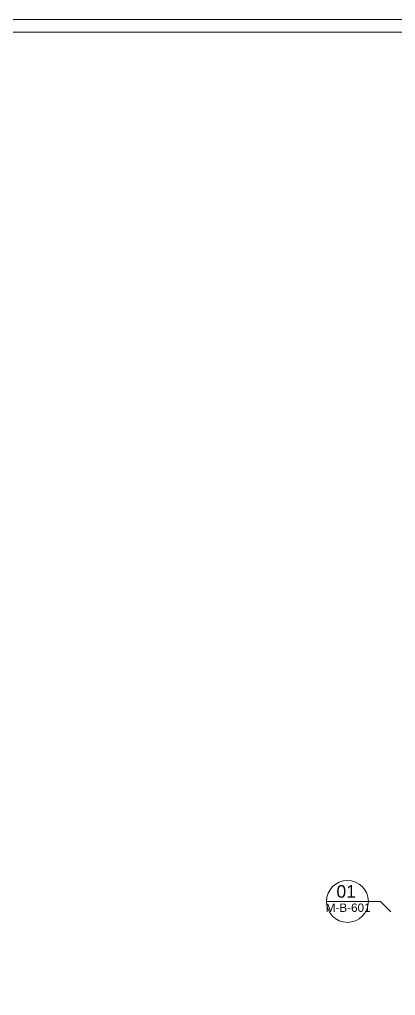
# Model space of a CAD drawing. Extents: x -2365 to 41970, y -230 to 8114.
# Drawn here: x 16270 to 16719, y 3037 to 4205 of the extents above; entities that cross this region are included whole.
import ezdxf
from ezdxf.enums import TextEntityAlignment as Align

# ---------------------------------------------------------------- set-up
doc = ezdxf.new("R2010")
doc.units = 0
doc.header["$LTSCALE"] = 25
doc.layers.get('0').update_dxf_attribs({"color": 9, "lineweight": 9})
doc.layers.add('21', color=9, linetype='Continuous', lineweight=9)
doc.layers.add('40A', color=9, linetype='Continuous', lineweight=9)
doc.styles.add('Arial', font='arial.ttf', dxfattribs={"height": 2.5})

# ---------------------------------------------------------------- blocks, each defined once
blk = doc.blocks.new('0_detailbox1')
blk.add_lwpolyline([(10.41, -2.5), (7.91, 0), (-5, 0)])
blk.add_circle((0, 0), 5)
at = {"style": 'Arial'}
blk.add_attdef('DETAYADI', text='', height=3, dxfattribs=at).set_placement((0, 0), align=Align.BOTTOM_CENTER)
blk.add_attdef('PAFTAADI', text='', height=2, dxfattribs=at).set_placement((0, -0.5), align=Align.TOP_CENTER)

msp = doc.modelspace()

# ---------------------------------------------------------------- linework, layer by layer
at = {"layer": '40A'}
for points in [[(20985, 0), (13990, 0), (13990, 4205), (20985, 4205)], [(14070, 4190), (20445.06, 4190), (20445.06, 15), (14070, 15)]]:
    msp.add_lwpolyline(points, close=True, dxfattribs=at)

# ---------------------------------------------------------------- block references
at = {"layer": '21'}
ref = msp.add_blockref('0_detailbox1', (16661.78, 3150), dxfattribs=dict(at, xscale=5, yscale=5, zscale=5))
ref.add_attrib('DETAYADI', '01', dxfattribs={"layer": '0', "height": 15, "style": 'Arial'}).set_placement((16660.3, 3150), align=Align.BOTTOM_CENTER)
ref.add_attrib('PAFTAADI', 'M-B-601', dxfattribs={"layer": '0', "height": 10, "style": 'Arial'}).set_placement((16662.64, 3147.5), align=Align.TOP_CENTER)

doc.saveas('drawing.dxf')
